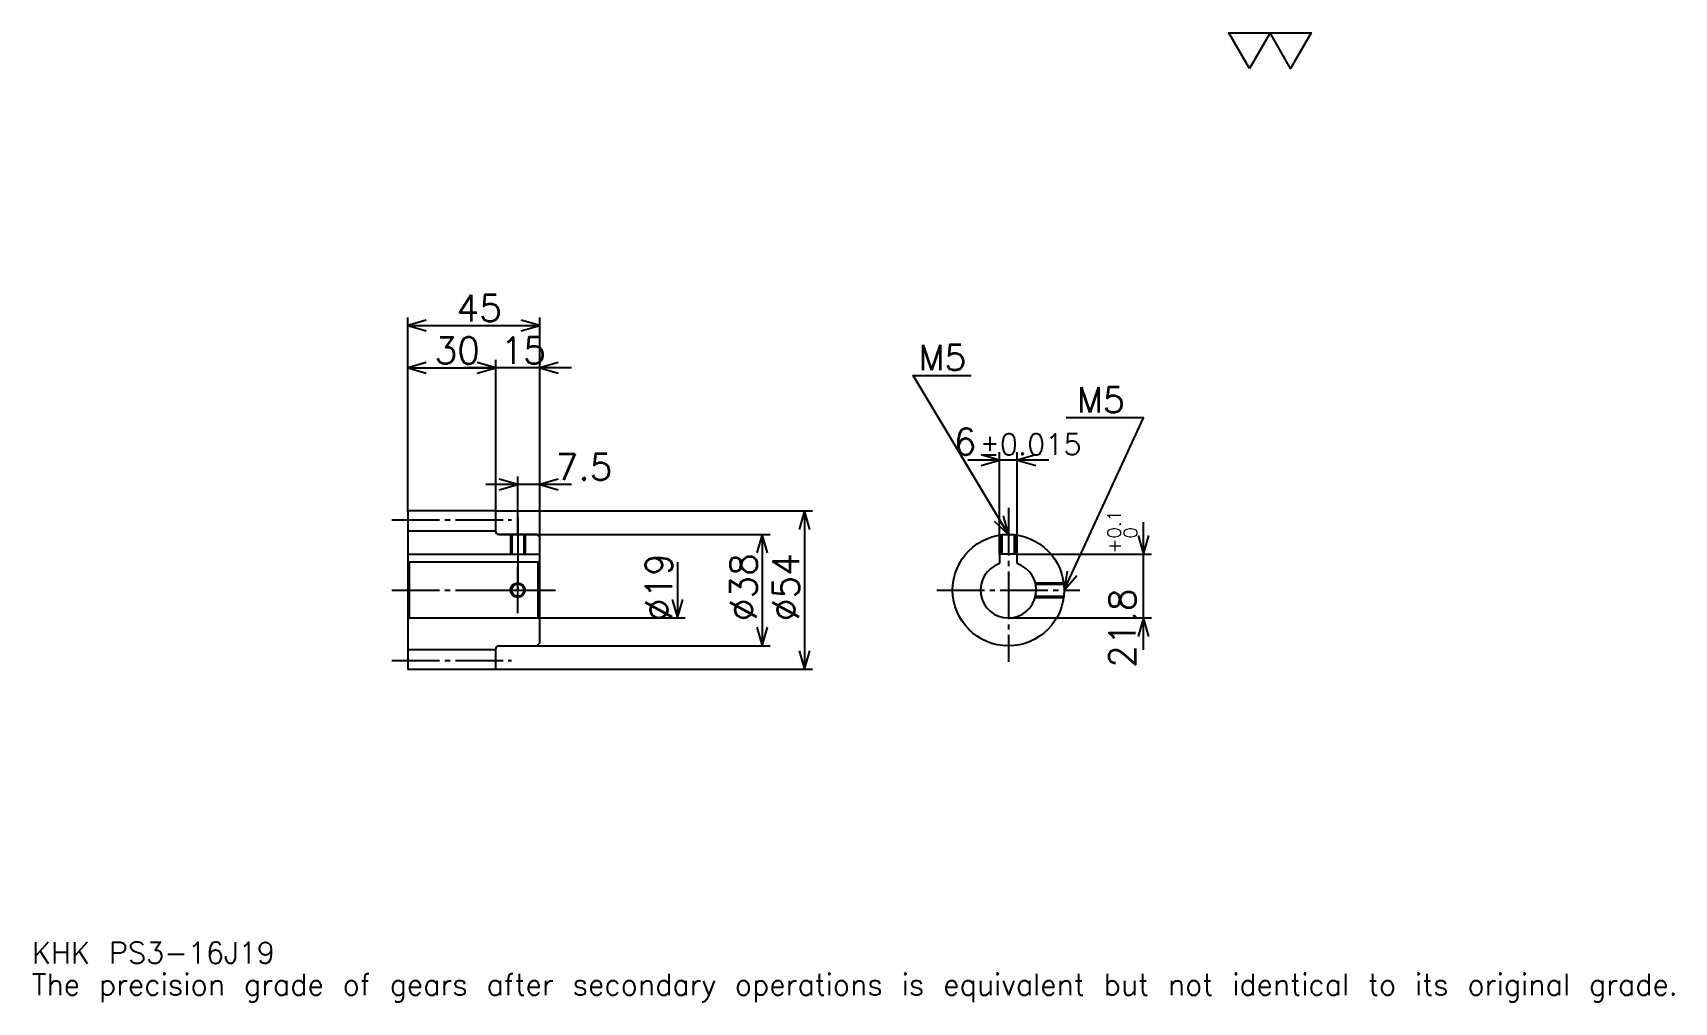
# Model space of a CAD drawing. Extents: x 18 to 578, y 7 to 337.
import ezdxf

# ---------------------------------------------------------------- set-up
doc = ezdxf.new("R2010")
doc.units = 0
doc.linetypes.add('DASHDOT', pattern=[21.652174, 16.23913, -1.804348, 1.804348, -1.804348])
doc.layers.get('0').update_dxf_attribs({"linetype": 'CONTINUOUS'})
doc.layers.add('DASHDOT', color=6, linetype='DASHDOT')
doc.styles.add('KANJI', font='TXT', dxfattribs={"bigfont": 'BIGFONT'})

msp = doc.modelspace()

# ---------------------------------------------------------------- linework, layer by layer
at = {"color": 5}
for p, q in [((146.152161, 174.054352), (146.152161, 239.913055)), ((146.152161, 237.206528), (191.152161, 237.206528)), ((191.152161, 174.054352), (191.152161, 239.913055)), ((176.152161, 174.054352), (176.152161, 225.478271)), ((146.152161, 222.771744), (176.152161, 222.771744)), ((201.978241, 222.771744), (165.32608, 222.771744)), ((364.717377, 191.315216), (337.065216, 191.315216)), ((347.891296, 159.354355), (347.891296, 194.021744)), ((353.891296, 159.354355), (353.891296, 194.021744)), ((183.652161, 174.054352), (183.652161, 185.782608)), ((201.978241, 183.076096), (172.82608, 183.076096)), ((146.152161, 173.954346), (146.152161, 174.054352)), ((176.052155, 174.054352), (191.152161, 174.054352)), ((176.152161, 173.954346), (176.152161, 174.054352)), ((183.652161, 166.054352), (183.652161, 174.054352)), ((183.652161, 166.054352), (183.652161, 174.054352)), ((191.152161, 174.054352), (284.07608, 174.054352)), ((191.152161, 165.054352), (191.152161, 174.054352)), ((281.369568, 174.054352), (281.369568, 120.054352)), ((396.956512, 126.728264), (396.956512, 170.180435)), ((177.152161, 166.054352), (191.152161, 166.054352)), ((191.152161, 166.054352), (269.641296, 166.054352)), ((266.934753, 166.054352), (266.934753, 128.054352)), ((353.891296, 159.354355), (399.663025, 159.354355)), ((238.065201, 156.554352), (238.065201, 137.554352)), ((191.152161, 137.554352), (240.771729, 137.554352)), ((350.891296, 137.554352), (399.663025, 137.554352)), ((177.152161, 128.054352), (191.152161, 128.054352)), ((191.152161, 128.054352), (269.641296, 128.054352)), ((176.052155, 120.054352), (191.152161, 120.054352)), ((191.152161, 120.054352), (284.07608, 120.054352))]:
    msp.add_line(p, q, dxfattribs=at)
at = {"color": 4}
for p, q in [((146.152161, 167.304352), (176.152161, 167.304352)), ((146.152161, 159.354355), (191.152161, 159.354355)), ((190.652161, 156.554352), (191.152161, 157.054352)), ((146.652161, 156.554352), (146.652161, 137.554352)), ((190.652161, 137.554352), (191.152161, 137.054352)), ((146.152161, 126.804352), (176.152161, 126.804352))]:
    msp.add_line(p, q, dxfattribs=at)
at = {"color": 7}
msp.add_lwpolyline([(433.043488, 324.782623), (426.006531, 336.980011), (454.154358, 336.980011), (447.117401, 324.782623), (440.080444, 336.980011), (433.043488, 324.782623)], dxfattribs=at)
at = {"color": 5}
for points in [[(152.467377, 239.010864), (146.152161, 237.206528), (152.467377, 235.402191)], [(184.836945, 235.402191), (191.152161, 237.206528), (184.836945, 239.010864)], [(152.467377, 224.57608), (146.152161, 222.771744), (152.467377, 220.967407)], [(169.836945, 220.967407), (176.152161, 222.771744), (169.836945, 224.57608)], [(169.836945, 220.967407), (176.152161, 222.771744), (169.836945, 224.57608)], [(197.467377, 224.57608), (191.152161, 222.771744), (197.467377, 220.967407)], [(350.891296, 166.054352), (318.413025, 220.184784), (338.260864, 220.184784)], [(369.891296, 147.054352), (396.956512, 205.75), (370.613037, 205.75)], [(341.57608, 189.510864), (347.891296, 191.315216), (341.57608, 193.119568)], [(360.206512, 193.119568), (353.891296, 191.315216), (360.206512, 189.510864)], [(177.336945, 181.271744), (183.652161, 183.076096), (177.336945, 184.880432)], [(197.467377, 184.880432), (191.152161, 183.076096), (197.467377, 181.271744)], [(283.173889, 167.739136), (281.369568, 174.054352), (279.565186, 167.739136)], [(346.09491, 170.541275), (350.891296, 166.054352), (349.189362, 172.397934)], [(268.739105, 159.739136), (266.934753, 166.054352), (265.130432, 159.739136)], [(395.152161, 165.669571), (396.956512, 159.354355), (398.760864, 165.669571)], [(370.897156, 153.5448), (369.891296, 147.054352), (374.174255, 152.033691)], [(236.260864, 143.869568), (238.065201, 137.554352), (239.869537, 143.869568)], [(265.130432, 134.369568), (266.934753, 128.054352), (268.739105, 134.369568)], [(398.760864, 131.239136), (396.956512, 137.554352), (395.152161, 131.239136)], [(279.565186, 126.369568), (281.369568, 120.054352), (283.173889, 126.369568)]]:
    msp.add_lwpolyline(points, dxfattribs=at)
at = {"color": 4}
for points in [[(176.152161, 167.054352), (176.152161, 173.954346), (176.052155, 174.054352), (146.252167, 174.054352), (146.152161, 173.954346), (146.152161, 137.054352)], [(177.152161, 128.054352), (190.152161, 128.054352), (191.152161, 129.054352), (191.152161, 165.054352), (190.152161, 166.054352), (177.152161, 166.054352)], [(181.152161, 166.054352), (181.152161, 159.354355)], [(181.587158, 166.054352), (181.587158, 159.354355)], [(185.717163, 166.054352), (185.717163, 159.354355)], [(186.152161, 166.054352), (186.152161, 159.354355)], [(348.391296, 159.354355), (348.391296, 165.88916)], [(348.826294, 159.354355), (348.826294, 165.941803)], [(352.956299, 159.354355), (352.956299, 165.941803)], [(353.391296, 159.354355), (353.391296, 165.88916)], [(146.152161, 137.054352), (146.652161, 137.554352), (190.652161, 137.554352), (190.652161, 156.554352), (146.652161, 156.554352), (146.152161, 157.054352)], [(353.891296, 156.068237), (353.891296, 159.354355), (347.891296, 159.354355), (347.891296, 156.068237)], [(360.056458, 149.554352), (369.726105, 149.554352)], [(360.164154, 149.119354), (369.778748, 149.119354)], [(360.056458, 144.554352), (369.726105, 144.554352)], [(360.164154, 144.989349), (369.778748, 144.989349)], [(146.152161, 137.054352), (146.152161, 120.15435), (146.252167, 120.054352), (176.052155, 120.054352), (176.152161, 120.15435), (176.152161, 127.054352)]]:
    msp.add_lwpolyline(points, dxfattribs=at)
for centre, radius in [((350.891296, 147.054352), 19), ((183.652161, 147.054352), 2.065)]:
    msp.add_circle(centre, radius, dxfattribs=at)
at = {"color": 7}
msp.add_circle((183.652161, 147.054352), 2.5, dxfattribs=at)
at = {"color": 4}
for centre, radius, start, end in [((177.152161, 167.054352), 1, 180, 270), ((350.891296, 147.054352), 9.5, 108.40848033, 71.59151967), ((177.152161, 127.054352), 1, 90, 180)]:
    msp.add_arc(centre, radius, start, end, dxfattribs=at)
at = {"layer": 'DASHDOT', "color": 7}
for p, q in [((350.891296, 175.076096), (350.891296, 122.641312)), ((140.73912, 171.054352), (181.565201, 171.054352)), ((183.652161, 166.054352), (183.652161, 147.054352)), ((140.73912, 147.054352), (196.565201, 147.054352)), ((326.478241, 147.054352), (375.304321, 147.054352)), ((140.73912, 123.054352), (181.565201, 123.054352))]:
    msp.add_line(p, q, dxfattribs=at)
for points in [[(183.652161, 171.467392), (183.652161, 153.941315)], [(183.652161, 139.141312), (183.652161, 154.967392)], [(175.73912, 147.054352), (191.565201, 147.054352)]]:
    msp.add_lwpolyline(points, dxfattribs=at)

# ---------------------------------------------------------------- texts
at = {"color": 7, "style": 'KANJI'}
for s, height, p in [('45', 9.021739, (162.788025, 238.650009)), ('30', 9.021739, (155.288025, 224.215225)), ('15', 9.021739, (177.788025, 224.215225)), ('M5', 8.66087, (320.217377, 221.989136)), ('M5', 8.66087, (374.221741, 207.554352)), ('6', 9.021739, (332.268646, 193.119568)), ('%%p0.015', 7.217391, (341.199036, 193.119568)), ('7.5', 9.021739, (196.565201, 184.519562)), ('KHK PS3-16J19', 7.217391, (18.043478, 19.847826)), ('The precision grade of gears after secondary operations is equivalent but not identical to its original grade.', 7.217391, (18.043478, 9.021739))]:
    msp.add_text(s, height=height, dxfattribs=at).set_placement(p)
for s, height, p in [('0.1', 4.51087, (389.197815, 164.651978)), ('0', 4.51087, (394.79129, 164.651978)), ('+', 4.51087, (389.197815, 159.599792)), ('%%c19', 9.021739, (236.260864, 136.453812)), ('%%c38', 9.021739, (265.130432, 136.453812)), ('%%c54', 9.021739, (279.565186, 136.453812)), ('21.8', 9.021739, (394.25, 120.55014))]:
    msp.add_text(s, height=height, rotation=90, dxfattribs=at).set_placement(p)

doc.saveas('drawing.dxf')
